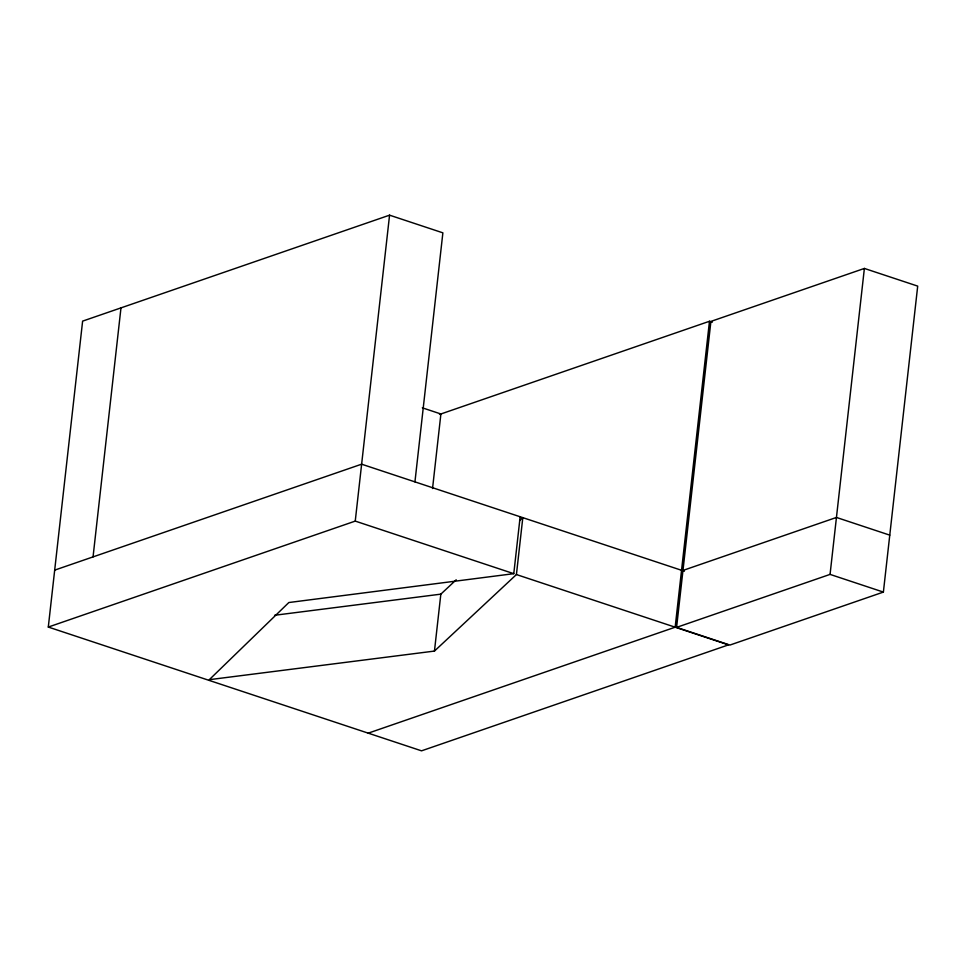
<?xml version="1.0" encoding="UTF-8"?>
<svg xmlns="http://www.w3.org/2000/svg" width="966" height="966" viewBox="0 0 966 966"><rect width="100%" height="100%" fill="white"/><g stroke="black" fill="none" stroke-linecap="round" stroke-linejoin="round"><path stroke-width="1.45" d="M520.155 516.762L513.779 573.671L288.846 602.53L209.308 679.678L434.459 651.072L516.424 574.553L728.485 644.877L421.538 750.836L48.3 627.055L82.617 321.123L389.564 215.164L442.875 232.842L414.945 481.865M93.05 556.899L120.979 307.876M48.3 627.055L355.246 521.097L389.564 215.164M432.539 488.53L440.894 413.979L422.335 407.821M434.459 651.072L440.834 594.15L456.206 579.805M516.424 574.553L522.811 517.643L519.575 520.662M712.28 322.197L709.479 321.267L675.162 627.2L368.215 733.158M676.586 627.381L710.904 321.412L864.377 268.439L917.7 286.117L883.383 592.086L729.91 645.059L676.586 627.381L830.06 574.396L883.383 592.086M830.06 574.396L864.377 268.439M439.482 414.462L709.479 321.267M54.688 570.133L361.622 464.187L684.351 571.22M682.974 570.435L836.447 517.45L889.771 535.14M274.549 615.282L440.834 594.15M355.246 521.097L513.779 573.671"/></g></svg>
